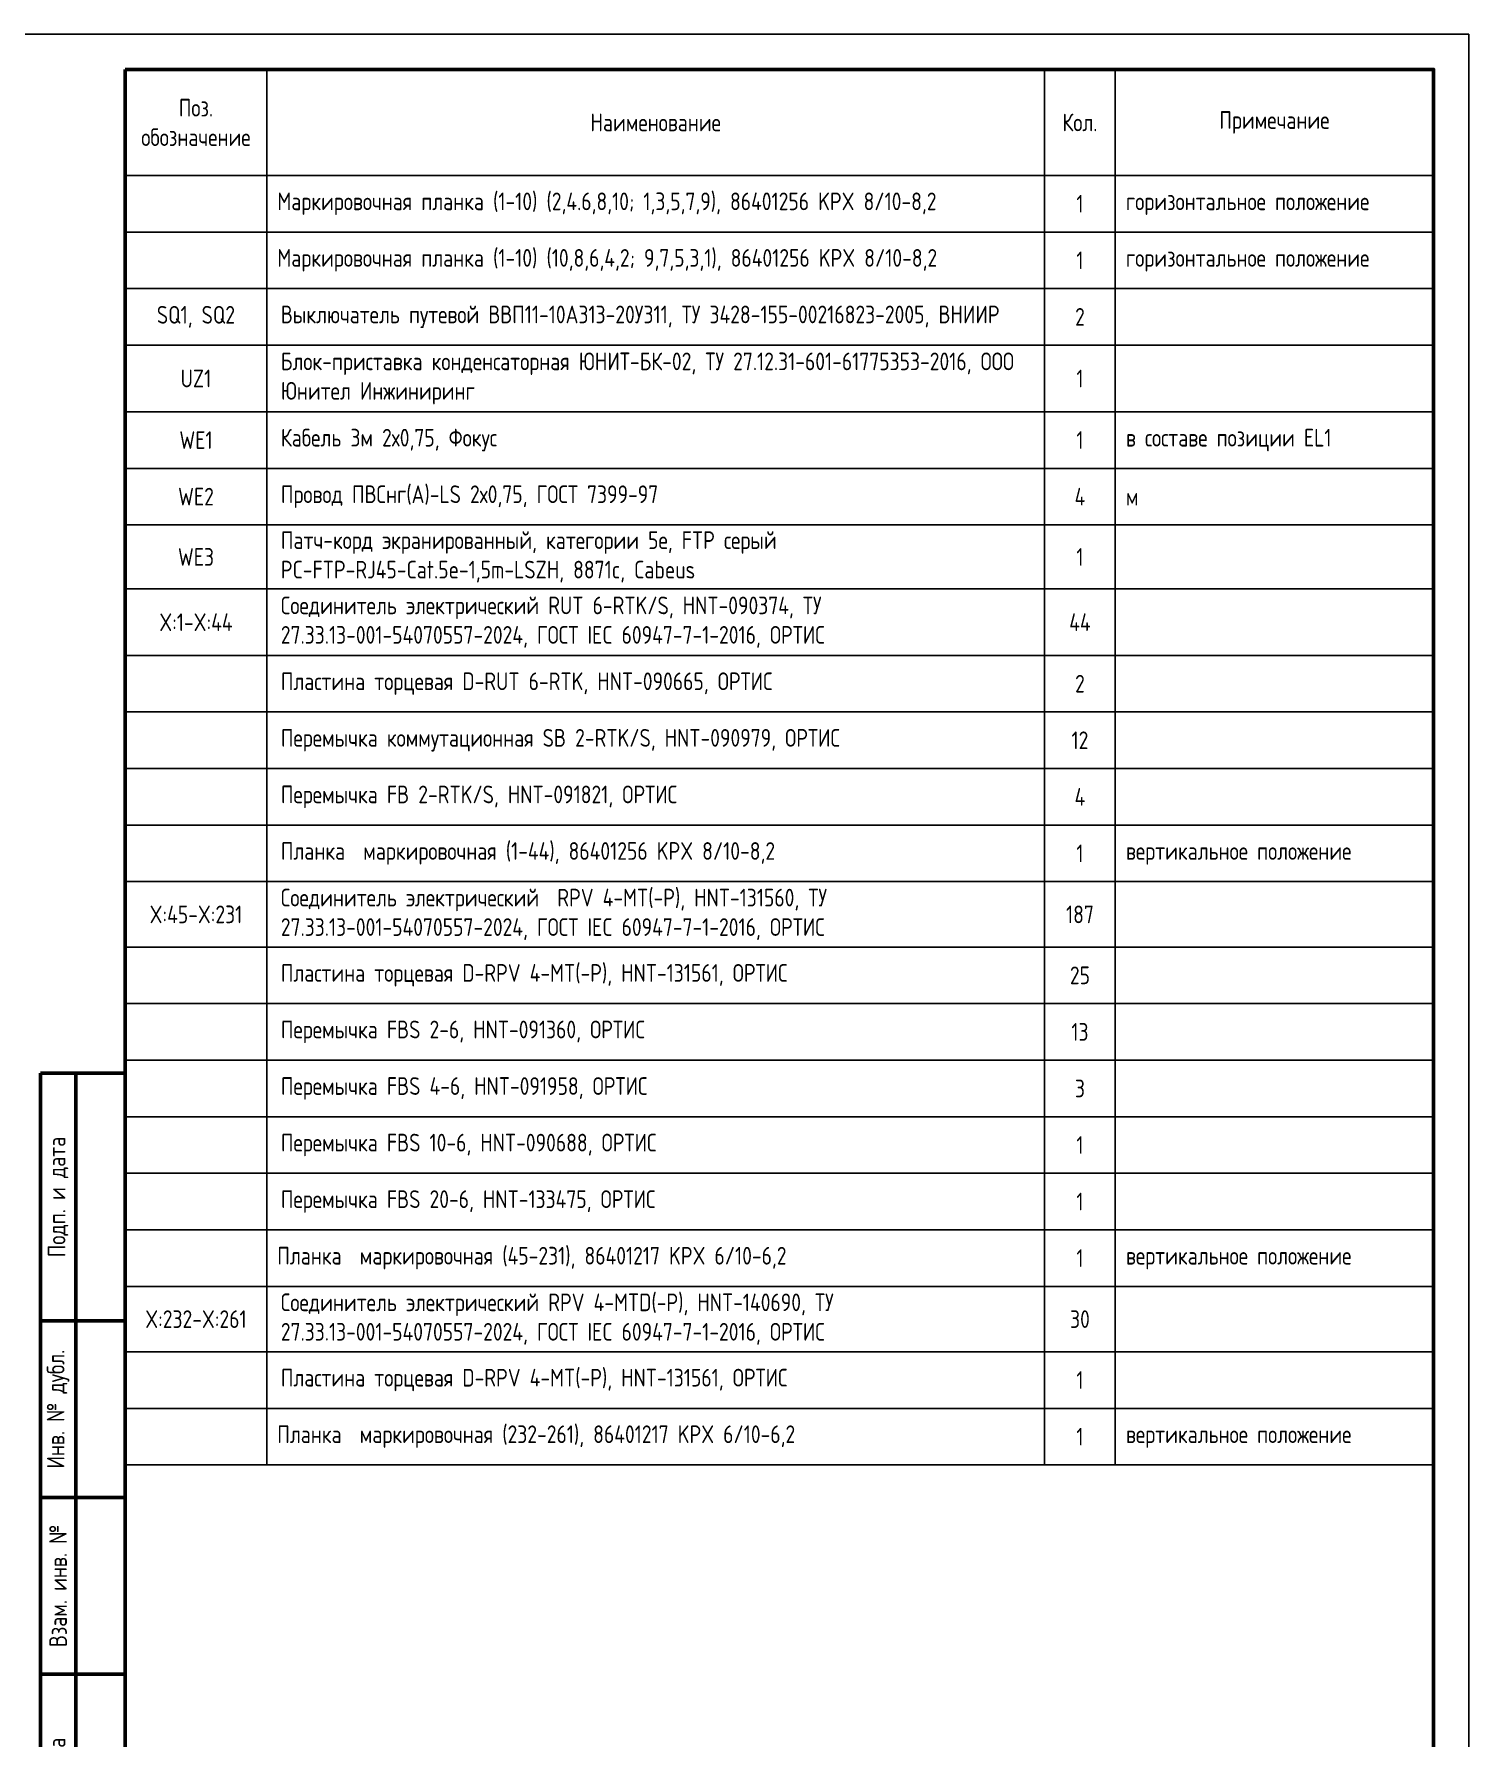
# Model space of a CAD drawing. Header units: millimetres. Extents: x -1117 to 4572, y -90 to 586.
# Drawn here: x -202.9 to 0, y 56 to 297 of the extents above; entities that cross this region are included whole.
import ezdxf

# ---------------------------------------------------------------- set-up
doc = ezdxf.new("R2010")
doc.units = ezdxf.units.MM
doc.styles.add('Gost_type_A', font='GOST_A.TTF')

# ---------------------------------------------------------------- blocks, each defined once
blk = doc.blocks.new('Штамп левый нижний')
at = {"lineweight": 50}
for points in [[(-12, 145), (-7, 145), (-7, 110), (-12, 110)], [(-7, 145), (0, 145), (0, 110), (-7, 110)], [(-12, 110), (-7, 110), (-7, 85), (-12, 85)], [(-7, 110), (0, 110), (0, 85), (-7, 85)], [(-12, 85), (-7, 85), (-7, 60), (-12, 60)], [(-7, 85), (0, 85), (0, 60), (-7, 60)], [(-12, 60), (-7, 60), (-7, 25), (-12, 25)], [(-7, 60), (0, 60), (0, 25), (-7, 25)], [(-12, 25), (-7, 25), (-7, 0), (-12, 0)], [(-7, 25), (0, 25), (0, 0), (-7, 0)]]:
    blk.add_lwpolyline(points, close=True, dxfattribs=at)
at = {"char_height": 2.5, "attachment_point": 5, "rotation": 90, "style": 'Gost_type_A'}
for s, insert, width in [('Подп. и дата', (-9.5, 127.5), 35), ('Инв. № дубл.', (-9.5, 97.5), 25), ('Взам. инв. №', (-9.5, 72.5), 25), ('Подп. и дата', (-9.5, 42.5), 35), ('Инв. N подл.', (-9.5, 12.5), 25)]:
    blk.add_mtext(s, dxfattribs=dict(at, insert=insert, width=width))
blk = doc.blocks.new('Формат_А4')
blk.add_lwpolyline([(0, 297), (0, 0), (-210, 0), (-210, 297)], close=True)
at = {"lineweight": 50}
blk.add_lwpolyline([(-190, 292), (-5, 292), (-5, 5), (-190, 5)], close=True, dxfattribs=at)
blk = doc.blocks.new('*T18')
at = {"color": 0, "lineweight": -2, "transparency": 16777216}
for p, q in [((0, 0), (185, 0)), ((0, 0), (0, -15)), ((20, 0), (20, -15)), ((130, 0), (130, -15)), ((140, 0), (140, -15)), ((185, 0), (185, -15)), ((210, 0), (395, 0)), ((210, 0), (210, -15)), ((230, 0), (230, -15)), ((340, 0), (340, -15)), ((350, 0), (350, -15)), ((395, 0), (395, -15))]:
    blk.add_line(p, q, dxfattribs=at)
at = {"color": 0, "linetype": 'ByBlock', "lineweight": -2, "transparency": 16777216}
for p, q in [((0, -15), (185, -15)), ((0, -15), (0, -224.43)), ((20, -15), (20, -224.43)), ((130, -15), (130, -224.43)), ((140, -15), (140, -176.43)), ((185, -15), (185, -224.43)), ((210, -15), (395, -15)), ((210, -15), (210, -197.39)), ((230, -15), (230, -197.39)), ((340, -15), (340, -197.39)), ((350, -15), (350, -31)), ((395, -15), (395, -197.39)), ((210, -23), (350, -23)), ((350, -23), (395, -23)), ((0, -28.63), (185, -28.63)), ((210, -31), (395, -31)), ((350, -31), (350, -164.14)), ((0, -38.06), (185, -38.06)), ((210, -39), (395, -39)), ((0, -47.45), (185, -47.45)), ((210, -48.43), (395, -48.43)), ((0, -55.45), (185, -55.45)), ((210, -56.43), (395, -56.43)), ((0, -64.88), (185, -64.88)), ((210, -64.43), (395, -64.43)), ((0, -74.32), (185, -74.32)), ((210, -73.48), (395, -73.48)), ((0, -83.75), (185, -83.75)), ((210, -82.89), (395, -82.89)), ((210, -90.89), (395, -90.89)), ((0, -93.18), (185, -93.18)), ((0, -101.18), (185, -101.18)), ((210, -98.89), (395, -98.89)), ((210, -106.89), (395, -106.89)), ((0, -109.18), (185, -109.18)), ((210, -114.89), (395, -114.89)), ((0, -120.18), (185, -120.18)), ((210, -124.14), (395, -124.14)), ((0, -131.18), (185, -131.18)), ((210, -132.14), (395, -132.14)), ((0, -141.81), (185, -141.81)), ((210, -140.14), (395, -140.14)), ((210, -148.14), (395, -148.14)), ((0, -152.43), (185, -152.43)), ((210, -156.14), (395, -156.14)), ((0, -160.43), (185, -160.43)), ((210, -164.14), (395, -164.14)), ((350, -164.14), (350, -172.14)), ((0, -168.43), (185, -168.43)), ((210, -172.14), (395, -172.14)), ((350, -172.14), (350, -189.39)), ((0, -176.43), (185, -176.43)), ((140, -176.43), (140, -224.43)), ((210, -181.39), (395, -181.39)), ((0, -184.43), (185, -184.43)), ((210, -189.39), (395, -189.39)), ((350, -189.39), (350, -197.39)), ((0, -192.43), (185, -192.43)), ((210, -197.39), (395, -197.39)), ((0, -200.43), (185, -200.43)), ((0, -208.43), (185, -208.43)), ((0, -216.43), (185, -216.43)), ((0, -224.43), (185, -224.43))]:
    blk.add_line(p, q, dxfattribs=at)
at = {"transparency": 16777216, "char_height": 2.5, "style": 'Gost_type_A'}
for s, insert, width, attachment_point in [('Поз. обозначение', (10, -7.5), 17, 5), ('Поз. обозначение', (220, -7.5), 17, 5), ('Наименование', (75, -7.5), 107, 5), ('Кол.', (135, -7.5), 7, 5), ('Примечание', (162.5, -7.5), 42, 5), ('Наименование', (285, -7.5), 107, 5), ('Кол.', (345, -7.5), 7, 5), ('Примечание', (372.5, -7.5), 42, 5), ('Маркировочная планка (1-10) (2,4.6,8,10; 1,3,5,7,9), 86401256 KPX 8/10-8,2', (231.5, -19), 107, 4), ('1', (345, -19), 7, 5), ('Маркировочная планка (1-10) (10,8,6,4,2; 9,7,5,3,1), 86401256 KPX 8/10-8,2', (231.5, -27), 107, 4), ('1', (345, -27), 7, 5), ('{\\C0;Перемычка FBS 4-6, HNT-091958, ОРТИС}', (232, -144.14), 106, 4), ('3', (345, -144.14), 7, 5), ('Перемычка FBS 10-6, HNT-090688, ОРТИС', (232, -152.14), 106, 4), ('1', (345, -152.14), 7, 5), ('Перемычка ПС 2-8, 15000020, СТЭЗ ', (21.5, -180.43), 107, 4), ('12', (135, -180.43), 7, 5), ('4', (135, -188.43), 7, 5), ('Планка  маркировочная (1-14) (14,12,10,8,6,4,2; 13,11,9,7,5,3,1), 86401256 KPX 8/10-8,2', (21.5, -196.43), 107, 4), ('4', (135, -196.43), 7, 5), ('{\\C256;Блок испытательный, в составе:}', (21.5, -204.43), 107, 4), ('Блок базовый ЭПББ 4+1, 111505, ТУ 27.33.13-001-53942713-2023, ЭПРОМ', (21.5, -212.43), 107, 4), ('3', (135, -212.43), 7, 5), ('Крышка рабочая ЭПРК 4+1, 121505, ТУ 27.33.13-001-53942713-2023, ЭПРОМ', (21.5, -220.43), 107, 4), ('3', (135, -220.43), 7, 5)]:
    blk.add_mtext(s, dxfattribs=dict(at, insert=insert, width=width, attachment_point=attachment_point))
at = {"color": 0, "transparency": 16777216, "char_height": 2.5, "style": 'Gost_type_A'}
for s, insert, width, attachment_point in [('{\\C256;Интеллектуальное электронное устройство \\C5;ЮНИТ-М519-ШР-Р102-К103-К103-К103-В101-В101-В101-В101-В101-М186.0800-М186.0800-С01.03\\C256;, НЛПР.656122.602-XXX, }ООО Юнител Инжиниринг', (22, -21.81), 106, 4), ('горизонтальное положение', (351.5, -19), 42, 4), ('A1', (10, -21.81), 18, 5), ('1', (135, -21.81), 7, 5), ('горизонтальное положение', (351.5, -27), 42, 4), ('Блок интерфейсный ИЧМ {\\C5;ЮНИТ-ИЧМ-CУГР-C}, ТУ 27.12.23-609-61775353-2024,     ООО Юнител Инжиниринг', (22, -33.34), 106, 4), ('A1.1', (10, -33.34), 18, 5), ('1', (135, -33.34), 7, 5), ('SQ1, SQ2', (220, -35), 18, 5), ('{\\C256;Выключатель путевой ВВП11-10А313-20У311, ТУ 3428-155-00216823-2005, ВНИИР }', (232, -35), 106, 4), ('2', (345, -35), 7, 5), ('Светильник светодиодный ЖКХ-08 Д с кабелем 3 м, 5000 К,\\PТУ 3461-009-01281952-2018, Фокус ', (22, -42.75), 106, 4), ('{\\C256;Блок-приставка конденсаторная ЮНИТ-БК-02, ТУ 27.12.31-601-61775353-2016, }ООО Юнител Инжиниринг', (232, -43.72), 106, 4), ('EL1', (10, -42.75), 18, 5), ('1', (135, -42.75), 7, 5), ('UZ1', (220, -43.72), 18, 5), ('1', (345, -43.72), 7, 5), ('HL1', (10, -51.45), 18, 5), ('{\\C256;Лампа СКЛ 14Н-2-Ж-2-220 П Ч IP65 ЯШГК.433137.068 ТУ, Протон-Импульс}', (22, -51.45), 106, 4), ('1', (135, -51.45), 7, 5), ('WE1', (220, -52.43), 18, 5), ('Кабель 3м 2х0,75, Фокус', (232, -52.43), 106, 4), ('1', (345, -52.43), 7, 5), ('{\\C256;в составе позиции} EL1', (351.5, -52.43), 42, 4), ('K1-K3', (10, -60.17), 18, 5), ('{\\C256;Реле промежуточное }силовое, 1 NO (SPST-NO) двойной разрыв{\\C256;, в составе:}', (22, -60.17), 106, 4), ('WE2', (220, -60.43), 18, 5), ('Провод ПВСнг(А)-LS 2х0,75, ГОСТ 7399-97', (232, -60.43), 106, 4), ('4', (345, -60.43), 7, 5), ('{\\C256;м}', (351.5, -60.43), 42, 4), ('{\\C256;Патч-корд экранированный, категории 5е, FTP серый PC-FTP-RJ45-Cat.5e-1,5m-LSZH, 8871c, Cabeus}', (232, -68.96), 106, 4), ('Реле 62.31.9.220.4800, Finder', (22, -69.6), 106, 4), ('3', (135, -69.6), 7, 5), ('WE3', (220, -68.96), 18, 5), ('1', (345, -68.96), 7, 5), ('Соединитель электрический RUT 6-RTK/S, HNT-090374, ТУ 27.33.13-001-54070557-2024, ГОСТ IEC 60947-7-1-2016, ОРТИС', (232, -78.19), 106, 4), ('{\\C256;X:1-X:44}', (220, -78.19), 18, 5), ('44', (345, -78.19), 7, 5), ('Розетка с винтовым зажимом, 92.03SMA, Finder', (22, -79.03), 106, 4), ('3', (135, -79.03), 7, 5), ('{\\C256;Устройство контроля изоляции ЮНИТ-КИ, ТУ 27.12.23-609-61775353-2024,     ООО Юнител Инжиниринг}', (22, -88.47), 106, 4), ('Пластина торцевая D-RUT 6-RTK, HNT-090665, ОРТИС', (232, -86.89), 106, 4), ('2', (345, -86.89), 7, 5), ('KS1-KS9', (10, -88.47), 18, 5), ('9', (135, -88.47), 7, 5), ('Перемычка коммутационная SB 2-RTK/S, HNT-090979, ОРТИС', (232, -94.89), 106, 4), ('12', (345, -94.89), 7, 5), ('R1-R9', (10, -97.18), 18, 5), ('{\\C256;Резистор С5-35В, 25 Вт, 3,9 кОм, ±10%, ОЖО.467.541 ТУ, Кермет}', (22, -97.18), 106, 4), ('9', (135, -97.18), 7, 5), ('{\\C256;Резистор С5-35В, 16 Вт, 15 кОм, ±10%, ОЖО.467.541 ТУ, Кермет}', (22, -105.18), 106, 4), ('Перемычка FB 2-RTK/S, HNT-091821, ОРТИС', (232, -102.89), 106, 4), ('4', (345, -102.89), 7, 5), ('R10', (10, -105.18), 18, 5), ('1', (135, -105.18), 7, 5), ('{\\C256;Переключатель кулачковый S10 JDG 1109 B4/1447,  (с компл. винтов 3,9х16 потай, саморез DIN 7982F-H A2 - 4 шт.), АУТС.642210.001 ТУ, ОРТИС}', (22, -114.68), 106, 4), ('{\\C256;Планка  маркировочная} (1-44), 86401256 KPX 8/10-8,2', (232, -110.89), 106, 4), ('1', (345, -110.89), 7, 5), ('вертикальное положение', (351.5, -110.89), 42, 4), ('SA1, SA3', (10, -114.68), 18, 5), ('2', (135, -114.68), 7, 5), ('Соединитель электрический  RPV 4-MT(-P), HNT-131560, ТУ 27.33.13-001-54070557-2024, ГОСТ IEC 60947-7-1-2016, ОРТИС ', (232, -119.52), 106, 4), ('{\\C256;X:45-X:231}', (220, -119.52), 18, 5), ('187', (345, -119.52), 7, 5), ('{\\C256;Переключатель кулачковый S10 JDG 1103 B4/1447,  (с компл. винтов 3,9х16 потай, саморез DIN 7982F-H A2 - 4 шт.), АУТС.642210.001 ТУ, ОРТИС}', (22, -125.68), 106, 4), ('SA2, SA4, SA5', (10, -125.68), 18, 5), ('3', (135, -125.68), 7, 5), ('Пластина торцевая D-RPV 4-MT(-P), HNT-131561, ОРТИС', (232, -128.14), 106, 4), ('25', (345, -128.14), 7, 5), ('SA6, SA8', (10, -136.49), 18, 5), ('{\\C256;Переключатель кулачковый S10 JDG 1104 B4/1447,  (с компл. винтов 3,9х16 потай, саморез DIN 7982F-H A2 - 4 шт.), АУТС.642210.001 ТУ, ОРТИС}', (22, -136.49), 106, 4), ('Перемычка FBS 2-6, HNT-091360, ОРТИС', (232, -136.14), 106, 4), ('{\\C256;13', (345, -136.14), 7, 5), ('2', (135, -136.49), 7, 5), ('{\\C256;Переключатель кулачковый S10 JDG 1105 B4/1447,  (с компл. винтов 3,9х16 потай, саморез DIN 7982F-H A2 - 4 шт.), АУТС.642210.001 ТУ, ОРТИС}', (22, -147.12), 106, 4), ('SA7', (10, -147.12), 18, 5), ('1', (135, -147.12), 7, 5), ('SG1-SG4', (10, -156.43), 18, 5), ('{\\C256;Блок испытательный, в составе:}', (22, -156.43), 106, 4), ('Перемычка FBS 20-6, HNT-133475, ОРТИС', (232, -160.14), 106, 4), ('1', (345, -160.14), 7, 5), ('{\\C256;Блок базовый ЭПББ 6+1, 111507, ТУ 27.33.13-001-53942713-2023, НПП "ЭПРОМ"}', (22, -164.43), 106, 4), ('4', (135, -164.43), 7, 5), ('{\\C256;Планка  маркировочная} (45-231), 86401217 KPX 6/10-6,2', (231.5, -168.14), 107, 4), ('1', (345, -168.14), 7, 5), ('вертикальное положение', (351.5, -168.14), 42, 4), ('{\\C256;Крышка рабочая ЭПРК 6+1, 121507, ТУ 27.33.13-001-53942713-2023, НПП "ЭПРОМ"}', (22, -172.43), 106, 4), ('4', (135, -172.43), 7, 5), ('{\\C256;X:232-X:261}', (220, -176.77), 18, 5), ('30', (345, -176.77), 7, 5), ('1', (345, -185.39), 7, 5), ('{\\C1;Планка  маркировочная KPX 8/10-8,2 (1-14) (2,4.6,8,10,12,14; 1,3,5,7,9,11,13), 86401256\\C256; }', (21.5, -188.43), 107, 4), ('горизонтальное положение', (141.5, -188.43), 42, 4), ('{\\C256;Планка  маркировочная} (232-261), 86401217 KPX 6/10-6,2', (231.5, -193.39), 107, 4), ('1', (345, -193.39), 7, 5), ('вертикальное положение', (351.5, -193.39), 42, 4), ('горизонтальное положение', (141.5, -196.43), 42, 4), ('SG5-SG7', (10, -204.43), 18, 5)]:
    blk.add_mtext(s, dxfattribs=dict(at, insert=insert, width=width, attachment_point=attachment_point))
at = {"color": 1, "transparency": 16777216, "char_height": 2.5, "width": 106, "attachment_point": 4, "style": 'Gost_type_A'}
for s, insert in [('{\\C0;Соединитель электрический\\C256; RPV 4-MTD(-P), HNT-140690, ТУ 27.33.13-001-54070557-2024, ГОСТ IEC 60947-7-1-2016, ОРТИС}', (232, -176.77)), ('{\\C0;Пластина торцевая D-RPV 4-MT(-P), HNT-131561, ОРТИС}', (232, -185.39))]:
    blk.add_mtext(s, dxfattribs=dict(at, insert=insert))
blk = doc.blocks.new('*T35')
at = {"color": 0, "lineweight": -2, "transparency": 16777216}
for p, q in [((0, 0), (185, 0)), ((0, 0), (0, -15)), ((20, 0), (20, -15)), ((130, 0), (130, -15)), ((140, 0), (140, -15)), ((185, 0), (185, -15))]:
    blk.add_line(p, q, dxfattribs=at)
at = {"color": 0, "linetype": 'ByBlock', "lineweight": -2, "transparency": 16777216}
for p, q in [((0, -15), (185, -15)), ((0, -15), (0, -197.39)), ((20, -15), (20, -197.39)), ((130, -15), (130, -197.39)), ((140, -15), (140, -31)), ((185, -15), (185, -197.39)), ((0, -23), (140, -23)), ((140, -23), (185, -23)), ((0, -31), (185, -31)), ((140, -31), (140, -164.14)), ((0, -39), (185, -39)), ((0, -48.43), (185, -48.43)), ((0, -56.43), (185, -56.43)), ((0, -64.43), (185, -64.43)), ((0, -73.48), (185, -73.48)), ((0, -82.89), (185, -82.89)), ((0, -90.89), (185, -90.89)), ((0, -98.89), (185, -98.89)), ((0, -106.89), (185, -106.89)), ((0, -114.89), (185, -114.89)), ((0, -124.14), (185, -124.14)), ((0, -132.14), (185, -132.14)), ((0, -140.14), (185, -140.14)), ((0, -148.14), (185, -148.14)), ((0, -156.14), (185, -156.14)), ((0, -164.14), (185, -164.14)), ((140, -164.14), (140, -172.14)), ((0, -172.14), (185, -172.14)), ((140, -172.14), (140, -189.39)), ((0, -181.39), (185, -181.39)), ((0, -189.39), (185, -189.39)), ((140, -189.39), (140, -197.39)), ((0, -197.39), (185, -197.39))]:
    blk.add_line(p, q, dxfattribs=at)
at = {"transparency": 16777216, "char_height": 2.5, "style": 'Gost_type_A'}
for s, insert, width, attachment_point in [('Поз. обозначение', (10, -7.5), 17, 5), ('Наименование', (75, -7.5), 107, 5), ('Кол.', (135, -7.5), 7, 5), ('Примечание', (162.5, -7.5), 42, 5), ('Маркировочная планка (1-10) (2,4.6,8,10; 1,3,5,7,9), 86401256 KPX 8/10-8,2', (21.5, -19), 107, 4), ('1', (135, -19), 7, 5), ('Маркировочная планка (1-10) (10,8,6,4,2; 9,7,5,3,1), 86401256 KPX 8/10-8,2', (21.5, -27), 107, 4), ('1', (135, -27), 7, 5), ('{\\C0;Перемычка FBS 4-6, HNT-091958, ОРТИС}', (22, -144.14), 106, 4), ('3', (135, -144.14), 7, 5), ('Перемычка FBS 10-6, HNT-090688, ОРТИС', (22, -152.14), 106, 4), ('1', (135, -152.14), 7, 5)]:
    blk.add_mtext(s, dxfattribs=dict(at, insert=insert, width=width, attachment_point=attachment_point))
at = {"color": 0, "transparency": 16777216, "char_height": 2.5, "style": 'Gost_type_A'}
for s, insert, width, attachment_point in [('горизонтальное положение', (141.5, -19), 42, 4), ('горизонтальное положение', (141.5, -27), 42, 4), ('SQ1, SQ2', (10, -35), 18, 5), ('{\\C256;Выключатель путевой ВВП11-10А313-20У311, ТУ 3428-155-00216823-2005, ВНИИР }', (22, -35), 106, 4), ('2', (135, -35), 7, 5), ('{\\C256;Блок-приставка конденсаторная ЮНИТ-БК-02, ТУ 27.12.31-601-61775353-2016, }ООО Юнител Инжиниринг', (22, -43.72), 106, 4), ('UZ1', (10, -43.72), 18, 5), ('1', (135, -43.72), 7, 5), ('WE1', (10, -52.43), 18, 5), ('Кабель 3м 2х0,75, Фокус', (22, -52.43), 106, 4), ('1', (135, -52.43), 7, 5), ('{\\C256;в составе позиции} EL1', (141.5, -52.43), 42, 4), ('WE2', (10, -60.43), 18, 5), ('Провод ПВСнг(А)-LS 2х0,75, ГОСТ 7399-97', (22, -60.43), 106, 4), ('4', (135, -60.43), 7, 5), ('{\\C256;м}', (141.5, -60.43), 42, 4), ('{\\C256;Патч-корд экранированный, категории 5е, FTP серый PC-FTP-RJ45-Cat.5e-1,5m-LSZH, 8871c, Cabeus}', (22, -68.96), 106, 4), ('WE3', (10, -68.96), 18, 5), ('1', (135, -68.96), 7, 5), ('Соединитель электрический RUT 6-RTK/S, HNT-090374, ТУ 27.33.13-001-54070557-2024, ГОСТ IEC 60947-7-1-2016, ОРТИС', (22, -78.19), 106, 4), ('{\\C256;X:1-X:44}', (10, -78.19), 18, 5), ('44', (135, -78.19), 7, 5), ('Пластина торцевая D-RUT 6-RTK, HNT-090665, ОРТИС', (22, -86.89), 106, 4), ('2', (135, -86.89), 7, 5), ('Перемычка коммутационная SB 2-RTK/S, HNT-090979, ОРТИС', (22, -94.89), 106, 4), ('12', (135, -94.89), 7, 5), ('Перемычка FB 2-RTK/S, HNT-091821, ОРТИС', (22, -102.89), 106, 4), ('4', (135, -102.89), 7, 5), ('{\\C256;Планка  маркировочная} (1-44), 86401256 KPX 8/10-8,2', (22, -110.89), 106, 4), ('1', (135, -110.89), 7, 5), ('вертикальное положение', (141.5, -110.89), 42, 4), ('Соединитель электрический  RPV 4-MT(-P), HNT-131560, ТУ 27.33.13-001-54070557-2024, ГОСТ IEC 60947-7-1-2016, ОРТИС ', (22, -119.52), 106, 4), ('{\\C256;X:45-X:231}', (10, -119.52), 18, 5), ('187', (135, -119.52), 7, 5), ('Пластина торцевая D-RPV 4-MT(-P), HNT-131561, ОРТИС', (22, -128.14), 106, 4), ('25', (135, -128.14), 7, 5), ('Перемычка FBS 2-6, HNT-091360, ОРТИС', (22, -136.14), 106, 4), ('{\\C256;13', (135, -136.14), 7, 5), ('Перемычка FBS 20-6, HNT-133475, ОРТИС', (22, -160.14), 106, 4), ('1', (135, -160.14), 7, 5), ('{\\C256;Планка  маркировочная} (45-231), 86401217 KPX 6/10-6,2', (21.5, -168.14), 107, 4), ('1', (135, -168.14), 7, 5), ('вертикальное положение', (141.5, -168.14), 42, 4), ('{\\C256;X:232-X:261}', (10, -176.77), 18, 5), ('30', (135, -176.77), 7, 5), ('1', (135, -185.39), 7, 5), ('{\\C256;Планка  маркировочная} (232-261), 86401217 KPX 6/10-6,2', (21.5, -193.39), 107, 4), ('1', (135, -193.39), 7, 5), ('вертикальное положение', (141.5, -193.39), 42, 4)]:
    blk.add_mtext(s, dxfattribs=dict(at, insert=insert, width=width, attachment_point=attachment_point))
at = {"color": 1, "transparency": 16777216, "char_height": 2.5, "width": 106, "attachment_point": 4, "style": 'Gost_type_A'}
for s, insert in [('{\\C0;Соединитель электрический\\C256; RPV 4-MTD(-P), HNT-140690, ТУ 27.33.13-001-54070557-2024, ГОСТ IEC 60947-7-1-2016, ОРТИС}', (22, -176.77)), ('{\\C0;Пластина торцевая D-RPV 4-MT(-P), HNT-131561, ОРТИС}', (22, -185.39))]:
    blk.add_mtext(s, dxfattribs=dict(at, insert=insert))

msp = doc.modelspace()

# ---------------------------------------------------------------- block references
at = {"color": 1}
for name, p in [('Формат_А4', (0, 0)), ('Штамп левый нижний', (-190, 5))]:
    msp.add_blockref(name, p, dxfattribs=at)
for name, p in [('*T18', (-400, 292)), ('*T35', (-190, 292))]:
    msp.add_blockref(name, p)

doc.saveas('drawing.dxf')
